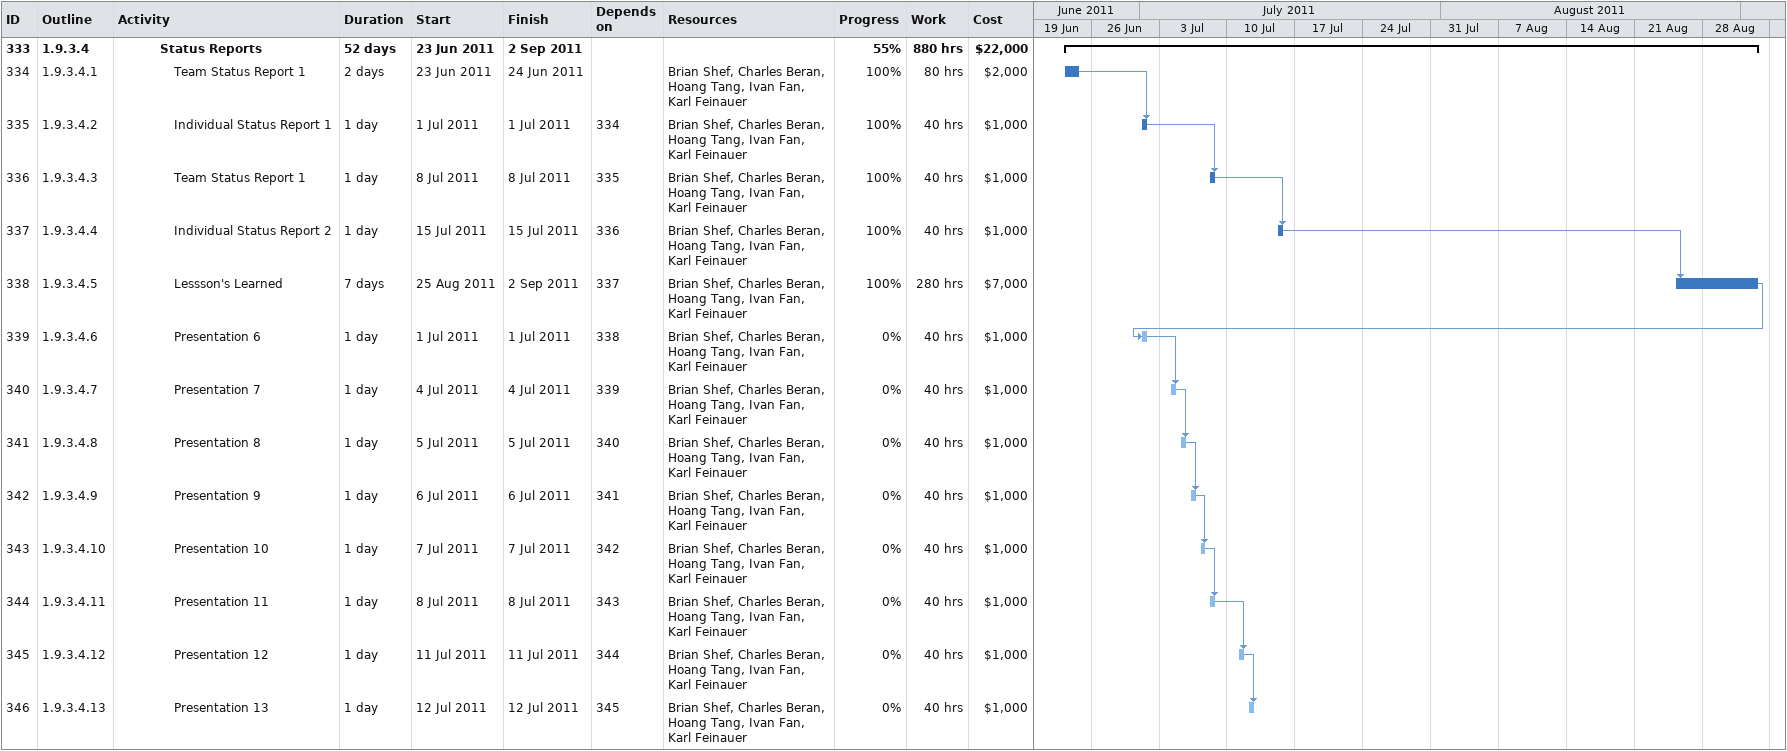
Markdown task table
| ID | WBS | Task | Duration | Start | Finish | Predecessors | Resources | % complete | Work (h) | Cost ($) |
|---|---|---|---|---|---|---|---|---|---|---|
| 333 | 1.9.3.4 | **Status Reports** | 52d | 2011-06-23 | 2011-09-02 |  |  | 55 | 880 | 22000 |
| 334 | 1.9.3.4.1 | Team Status Report 1 | 2d | 2011-06-23 | 2011-06-24 |  | Brian Shef, Charles Beran, Hoang Tang, Ivan Fan, Karl Feinauer | 100 | 80 | 2000 |
| 335 | 1.9.3.4.2 | Individual Status Report 1 | 1d | 2011-07-01 | 2011-07-01 | 334 | Brian Shef, Charles Beran, Hoang Tang, Ivan Fan, Karl Feinauer | 100 | 40 | 1000 |
| 336 | 1.9.3.4.3 | Team Status Report 1 | 1d | 2011-07-08 | 2011-07-08 | 335 | Brian Shef, Charles Beran, Hoang Tang, Ivan Fan, Karl Feinauer | 100 | 40 | 1000 |
| 337 | 1.9.3.4.4 | Individual Status Report 2 | 1d | 2011-07-15 | 2011-07-15 | 336 | Brian Shef, Charles Beran, Hoang Tang, Ivan Fan, Karl Feinauer | 100 | 40 | 1000 |
| 338 | 1.9.3.4.5 | Lessson's Learned | 7d | 2011-08-25 | 2011-09-02 | 337 | Brian Shef, Charles Beran, Hoang Tang, Ivan Fan, Karl Feinauer | 100 | 280 | 7000 |
| 339 | 1.9.3.4.6 | Presentation 6 | 1d | 2011-07-01 | 2011-07-01 | 338 | Brian Shef, Charles Beran, Hoang Tang, Ivan Fan, Karl Feinauer | 0 | 40 | 1000 |
| 340 | 1.9.3.4.7 | Presentation 7 | 1d | 2011-07-04 | 2011-07-04 | 339 | Brian Shef, Charles Beran, Hoang Tang, Ivan Fan, Karl Feinauer | 0 | 40 | 1000 |
| 341 | 1.9.3.4.8 | Presentation 8 | 1d | 2011-07-05 | 2011-07-05 | 340 | Brian Shef, Charles Beran, Hoang Tang, Ivan Fan, Karl Feinauer | 0 | 40 | 1000 |
| 342 | 1.9.3.4.9 | Presentation 9 | 1d | 2011-07-06 | 2011-07-06 | 341 | Brian Shef, Charles Beran, Hoang Tang, Ivan Fan, Karl Feinauer | 0 | 40 | 1000 |
| 343 | 1.9.3.4.10 | Presentation 10 | 1d | 2011-07-07 | 2011-07-07 | 342 | Brian Shef, Charles Beran, Hoang Tang, Ivan Fan, Karl Feinauer | 0 | 40 | 1000 |
| 344 | 1.9.3.4.11 | Presentation 11 | 1d | 2011-07-08 | 2011-07-08 | 343 | Brian Shef, Charles Beran, Hoang Tang, Ivan Fan, Karl Feinauer | 0 | 40 | 1000 |
| 345 | 1.9.3.4.12 | Presentation 12 | 1d | 2011-07-11 | 2011-07-11 | 344 | Brian Shef, Charles Beran, Hoang Tang, Ivan Fan, Karl Feinauer | 0 | 40 | 1000 |
| 346 | 1.9.3.4.13 | Presentation 13 | 1d | 2011-07-12 | 2011-07-12 | 345 | Brian Shef, Charles Beran, Hoang Tang, Ivan Fan, Karl Feinauer | 0 | 40 | 1000 |
